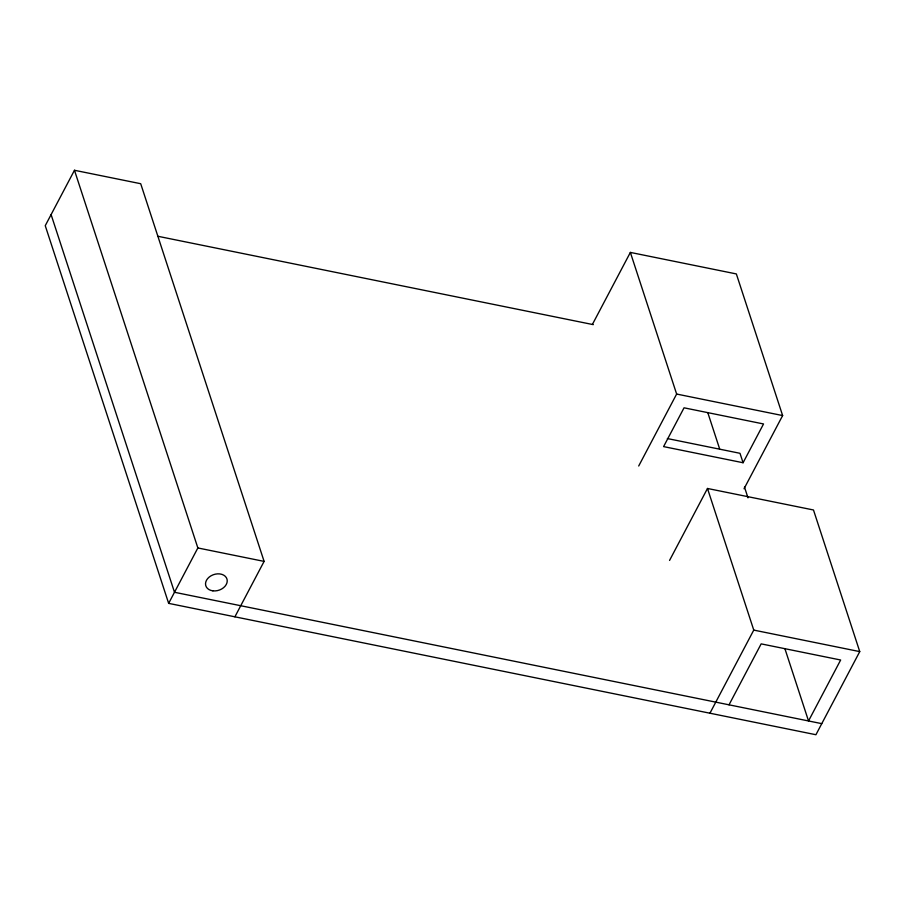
<?xml version="1.0" encoding="UTF-8"?>
<svg xmlns="http://www.w3.org/2000/svg" width="905" height="905" viewBox="0 0 905 905"><rect width="100%" height="100%" fill="white"/><g stroke="black" fill="none" stroke-linecap="round" stroke-linejoin="round"><path stroke-width="1.36" d="M234.893 616.814L264.102 561.394L140.705 183.715L74.47 170.276L45.25 225.684L168.647 603.364L815.925 734.724L859.75 651.611L813.482 509.979L707.484 488.474L669.553 560.421M168.647 603.364L197.856 547.955L74.47 170.276M592.424 324.375L630.366 252.416L736.353 273.932L782.633 415.565L744.034 488.757M638.704 465.996L676.635 394.048L630.366 252.416M743.084 462.738L763.537 423.959L684.044 407.816L663.591 446.606L743.084 462.738L739.996 453.303L667.358 438.552M709.939 713.219L753.763 630.095L707.484 488.474M729.023 704.825L761.162 643.874L840.655 660.005L808.527 720.957L784.963 648.851M157.594 236.216L593.261 324.635M676.635 394.048L782.633 415.565M753.763 630.095L859.75 651.611M197.856 547.955L264.102 561.394M821.774 723.649L174.495 592.277L51.099 214.598M744.487 487.094L747.994 497.841M707.812 412.703L719.588 448.756M212.89 590.841A11.109 8.236 -18.1 0 0 227.031 579.257A11.109 8.236 -18.1 0 0 209.213 577.051A11.109 8.236 -18.1 0 0 212.89 590.841"/></g></svg>
